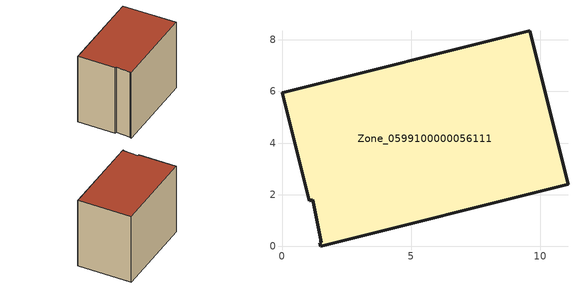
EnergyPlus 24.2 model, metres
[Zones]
Zone_0599100000056111
 floor ground (C_G): 1.51,0.16 1.19,1.81 1.05,1.77 0,5.95 9.58,8.35 11.07,2.41 1.49,0 1.45,0.15 z0
 wall outside (C_F): 1.49,0 11.07,2.41 9.58,8.35 0,5.95 1.05,1.77 1.19,1.81 1.51,0.16 1.45,0.15 1.49,0 z0:8.16
 roof outside (C_R): 1.19,1.81 1.51,0.16 1.45,0.15 1.49,0 11.07,2.41 9.58,8.35 0,5.95 1.05,1.77 z8.16
[BUILDING]
Pand.0599100000056111: North Axis=0; Terrain=City; Loads Convergence Tolerance Value=0.04; Temperature Convergence Tolerance Value=0.4; Solar Distribution=FullExterior; Maximum Number of Warmup Days=25; Minimum Number of Warmup Days=1
[Site:Location]
Rotterdam.The.Hague.AP_ZH_NLD Design_Conditions: Latitude=51.96; Longitude=4.45; Time Zone=1; Elevation=-4.5
[SITE:GROUNDTEMPERATURE:BUILDINGSURFACE]
18, 18, 18, 18, 18, 18, 18, 18, 18, 18, 18, 18
[MATERIAL] Thermal Absorptance=0.9; Solar Absorptance=0.7; Visible Absorptance=0.7
Name | Roughness | Thickness | Conductivity | Density | Specific Heat
G.TI.1965-1974 | MediumSmooth | 0.15 | 0.882353 | 540 | 1210
F.TI.1965-1974 | Rough | 0.3 | 0.697674 | 1920 | 840
R.TI.1965-1974 | MediumRough | 0.2 | 0.232558 | 1500 | 1000
[CONSTRUCTION]
C_G: G.TI.1965-1974
C_F: F.TI.1965-1974
C_R: R.TI.1965-1974
[ZONE]
Zone_0599100000056111: Type=1; Multiplier=1; Ceiling Height=Autocalculate; Volume=Autocalculate; Floor Area=autocalculate; Part of Total Floor Area=Yes
[ZONEINFILTRATION:DESIGNFLOWRATE]
Infil_Zone_0599100000056111: Zone or ZoneList or Space or SpaceList=Zone_0599100000056111; Schedule=AlwaysOn; Design Flow Rate Calculation Method=Flow/Area; Flow Rate per Floor Area=0.003; Constant Term Coefficient=1; Temperature Term Coefficient=0; Velocity Term Coefficient=0; Velocity Squared Term Coefficient=0
[HVACTEMPLATE:ZONE:IDEALLOADSAIRSYSTEM]
Zone_0599100000056111: Maximum Heating Supply Air Temperature=50; Minimum Cooling Supply Air Temperature=13; Maximum Heating Supply Air Humidity Ratio=0.0156; Minimum Cooling Supply Air Humidity Ratio=0.0077; Heating Limit=NoLimit; Cooling Limit=NoLimit; Dehumidification Control Type=ConstantSensibleHeatRatio; Cooling Sensible Heat Ratio=0.7; Dehumidification Setpoint=60; Humidification Control Type=None; Humidification Setpoint=30; Outdoor Air Method=None; Outdoor Air Flow Rate per Person=0.00944; Outdoor Air Flow Rate per Zone Floor Area=0; Outdoor Air Flow Rate per Zone=0; Demand Controlled Ventilation Type=None; Outdoor Air Economizer Type=NoEconomizer; Heat Recovery Type=None; Sensible Heat Recovery Effectiveness=0.7; Latent Heat Recovery Effectiveness=0.65
[ZONECONTROL:THERMOSTAT]
ThermostatControl_Zone_0599100000056111: Zone or ZoneList=Zone_0599100000056111; Control Type Schedule=DualSetpointControlType; Control 1=Thermostat_Zone_0599100000056111; Temperature Difference Between Cutout And Setpoint=0
[THERMOSTATSETPOINT:DUALSETPOINT]
Thermostat_Zone_0599100000056111: Heating Setpoint Temperature Schedule=HeatingSetpoint_Zone_0599100000056111; Cooling Setpoint Temperature Schedule=CoolingSetpoint_Zone_0599100000056111
[SCHEDULE:COMPACT]
HeatingSetpoint_Zone_0599100000056111: Through: 12/31, For: AllDays, Until: 24:00, 21
CoolingSetpoint_Zone_0599100000056111: Through: 12/31, For: AllDays, Until: 24:00, 24
DualSetpointControlType: Through: 12/31, For: AllDays, Until: 24:00, 4
AlwaysOn: Through: 12/31, For: AllDays, Until: 24:00, 1
